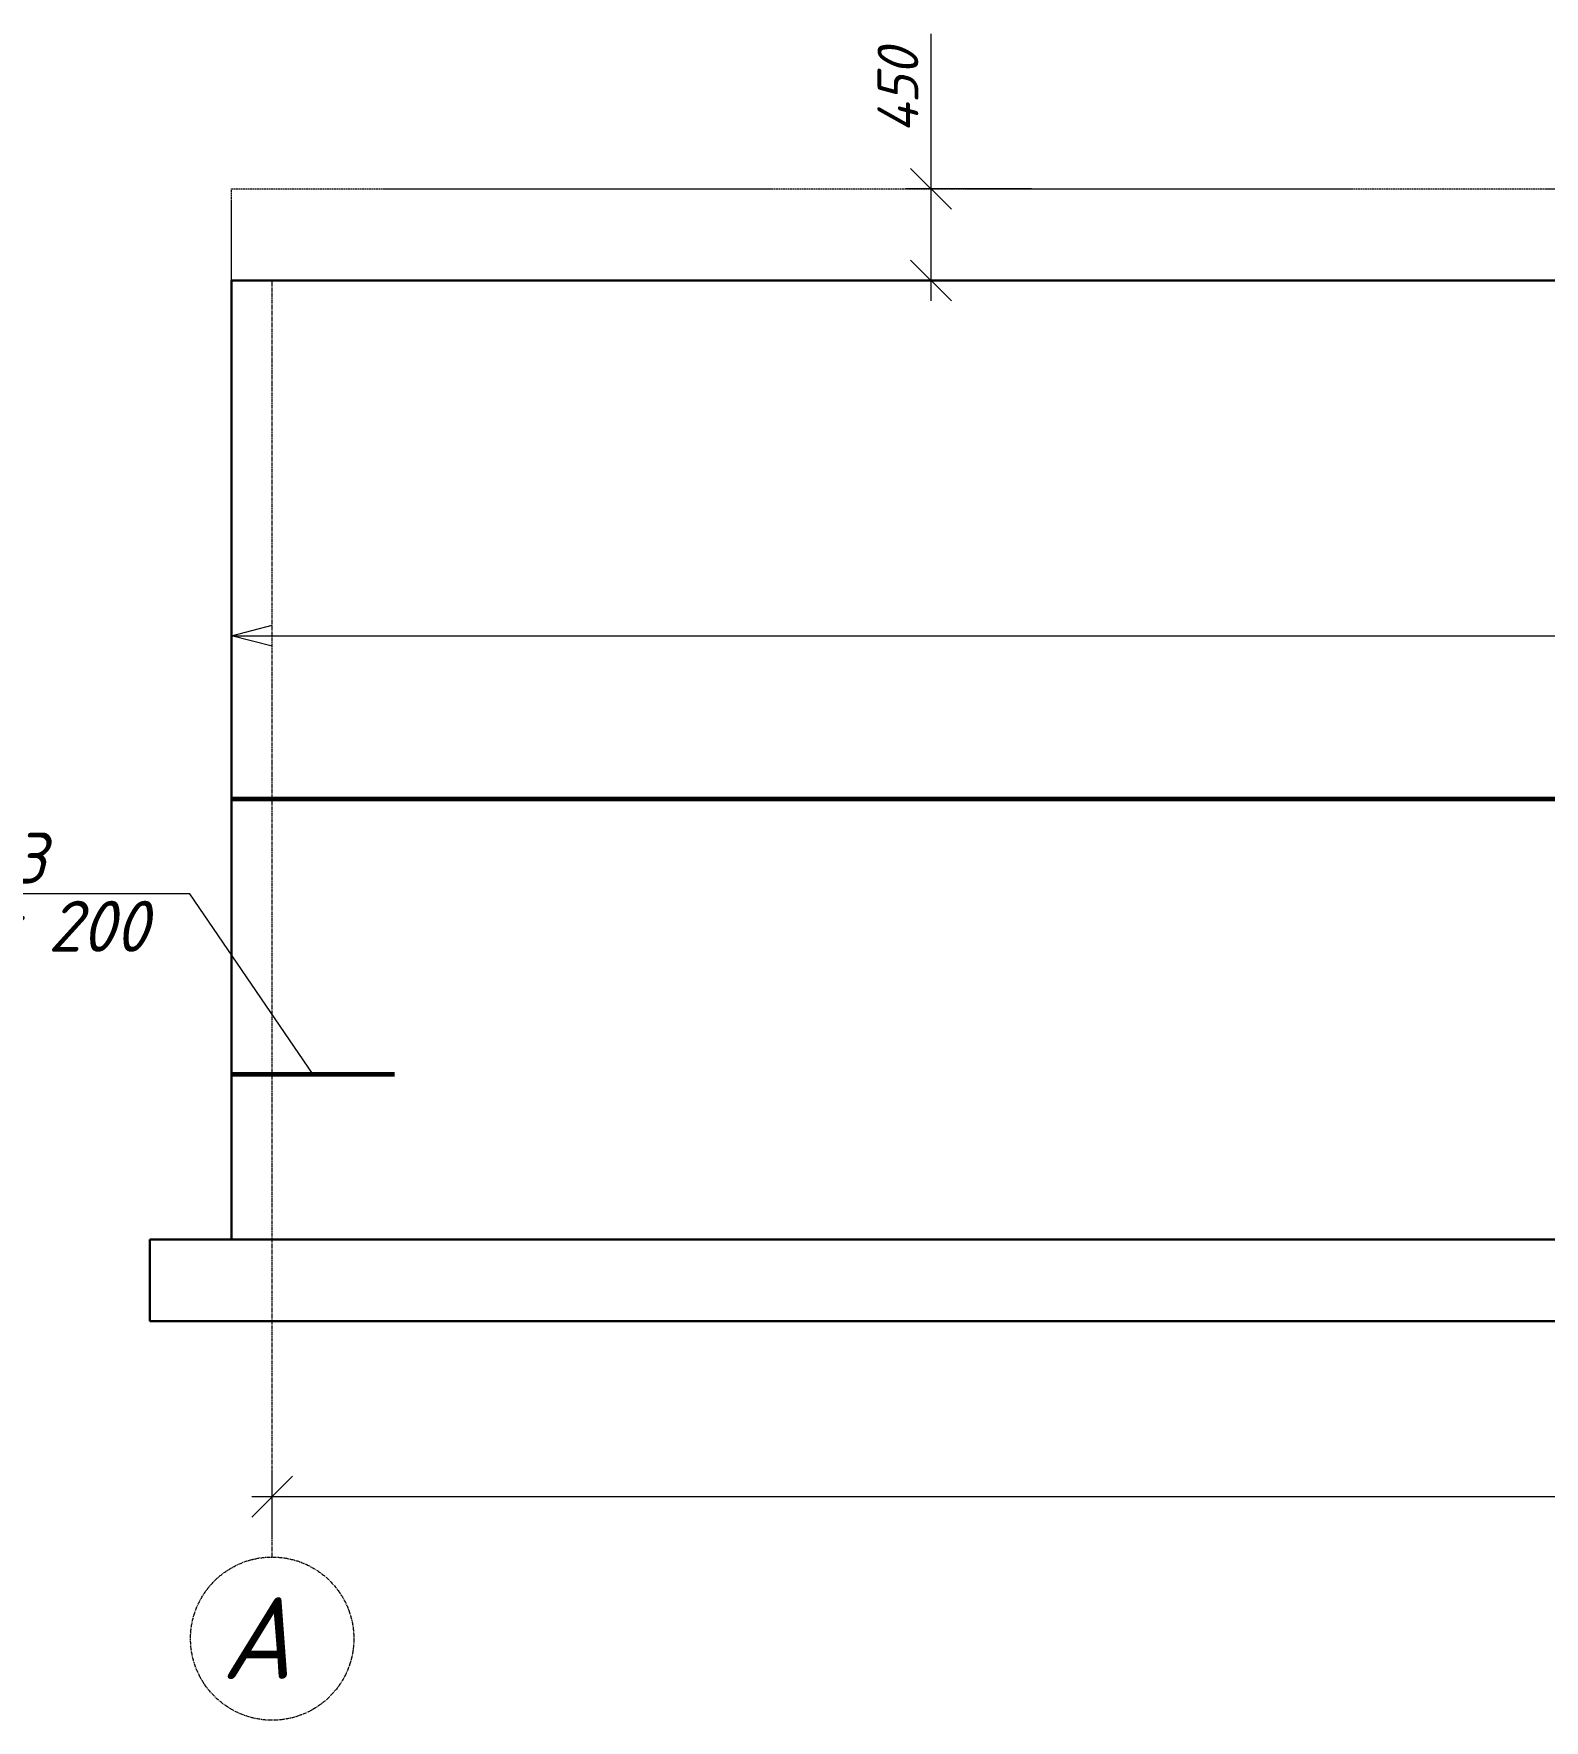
# Model space of a CAD drawing. Header units: millimetres. Extents: x 339888 to 1025294, y -263818 to -40540.
# Drawn here: x 411291 to 418692, y -129188 to -120923 of the extents above; entities that cross this region are included whole.
import ezdxf
from ezdxf import colors
from ezdxf.entities.mleader import LeaderData, LeaderLine
from ezdxf.math import Vec2, Vec3

# ---------------------------------------------------------------- set-up
doc = ezdxf.new("R2010")
doc.units = ezdxf.units.MM
doc.linetypes.add('CENTER2', pattern=[28.575, 19.05, -3.175, 3.175, -3.175])
doc.linetypes.add('штриховая', pattern=[19.05, 12.7, -6.35])
doc.layers.get('0').update_dxf_attribs({"lineweight": 15})
for name, color, linetype, lineweight in [('0 @ 100', 7, 'Continuous', 15), ('Оси', 126, 'CENTER2', 15), ('Размеры', 250, 'Continuous', 18), ('Размеры @ 100', 250, 'Continuous', 18)]:
    doc.layers.add(name, color=color, linetype=linetype, lineweight=lineweight)
doc.styles.add('ГОСТ 2', font='GOST_Common Italic.ttf', dxfattribs={"height": 2})
doc.styles.add('ГОСТ 2.5', font='GOST_Common Italic.ttf', dxfattribs={"height": 2.5})
doc.styles.add('Размерный 2', font='isocpeui.ttf', dxfattribs={"height": 2})
doc.dimstyles.new('ISO-25', dxfattribs={"dimtxt": 2, "dimasz": 1.8, "dimexe": 1, "dimexo": 2, "dimtad": 1, "dimdec": 0, "dimlfac": 100, "dimtxsty": 'Размерный 2', "dimblk": 'OBLIQUE', "dimcen": 2, "dimdle": 1, "dimclrd": 251, "dimclre": 251, "dimadec": 0, "dimazin": 0, "dimtfac": 1, "dimtdec": 0, "dimtmove": 0, "dimatfit": 3, "dimfxl": 1, "dimlwd": 15, "dimlwe": 15, "dimarcsym": 0})
doc.dimstyles.new('ГОСТ_2К', dxfattribs={"dimtxt": 2, "dimasz": 2, "dimexe": 1.25, "dimexo": 1, "dimtad": 1, "dimdec": 0, "dimtxsty": 'ГОСТ 2', "dimblk": 'OBLIQUE', "dimcen": -2.5, "dimdle": 1, "dimclrd": 251, "dimclre": 251, "dimclrt": 256, "dimadec": 1, "dimazin": 0, "dimtfac": 1, "dimtdec": 0, "dimtmove": 0, "dimatfit": 3, "dimfxl": 1, "dimlwd": 15, "dimlwe": 15, "dimarcsym": 1})

# ---------------------------------------------------------------- blocks, each defined once
blk = doc.blocks.new('_Oblique')
at = {"color": 0, "linetype": 'ByBlock', "lineweight": -2}
blk.add_line((-0.5, -0.5), (0.5, 0.5), dxfattribs=at)
blk = doc.blocks.new('*D821')
at = {"layer": 'Defpoints', "color": 0, "lineweight": 15, "transparency": 16777216}
for p in [(436459.1, -128091.4), (412459.1, -128387.5), (436459.1, -128387.5)]:
    blk.add_point(p, dxfattribs=at)
at = {"layer": 'Размеры', "color": 251, "lineweight": 15, "transparency": 16777216}
for p, q in [((412459.1, -128287.5), (412459.1, -127966.4)), ((436459.1, -128287.5), (436459.1, -127966.4)), ((412359.1, -128091.4), (436559.1, -128091.4))]:
    blk.add_line(p, q, dxfattribs=at)
at = {"layer": 'Размеры', "color": 251, "lineweight": 15, "transparency": 16777216, "xscale": 200, "yscale": 200, "zscale": 200, "rotation": 180}
blk.add_blockref('_Oblique', (412459.1, -128091.4), dxfattribs=at)
at = {"layer": 'Размеры', "color": 251, "lineweight": 15, "transparency": 16777216, "xscale": 200, "yscale": 200, "zscale": 200}
blk.add_blockref('_Oblique', (436459.1, -128091.4), dxfattribs=at)
at = {"layer": 'Размеры', "lineweight": 15, "transparency": 16777216, "insert": (424459.1, -127928.9), "char_height": 200, "attachment_point": 5, "style": 'ГОСТ 2'}
blk.add_mtext('24000', dxfattribs=at)
blk = doc.blocks.new('*D852')
at = {"color": 251, "lineweight": 15, "transparency": 16777216}
for p, q in [((415687.6, -121682.2), (415687.6, -120922.5)), ((416180.2, -121682.2), (415562.6, -121682.2)), ((415687.6, -122232.2), (415687.6, -121682.2)), ((416180.2, -122132.2), (415562.6, -122132.2))]:
    blk.add_line(p, q, dxfattribs=at)
at = {"layer": 'Defpoints', "color": 0, "lineweight": 15, "transparency": 16777216}
for p in [(415687.6, -121682.2), (416280.2, -121682.2), (416280.2, -122132.2)]:
    blk.add_point(p, dxfattribs=at)
at = {"color": 251, "lineweight": 15, "transparency": 16777216, "xscale": 200, "yscale": 200, "zscale": 200}
for p, rotation in [((415687.6, -121682.2), 90), ((415687.6, -122132.2), 270)]:
    blk.add_blockref('_Oblique', p, dxfattribs=dict(at, rotation=rotation))
at = {"lineweight": 15, "transparency": 16777216, "insert": (415525.1, -121202.4), "char_height": 200, "attachment_point": 5, "rotation": 90, "style": 'ГОСТ 2'}
blk.add_mtext('450', dxfattribs=at)
blk = doc.blocks.new('_None')

msp = doc.modelspace()

# ---------------------------------------------------------------- linework, layer by layer
at = {"lineweight": 30}
for p, q in [((412259.11924, -126832.21214), (412259.11924, -122132.21214)), ((412259.11924, -122132.21214), (436659.11924, -122132.21214)), ((411859.11924, -127232.21214), (411859.11924, -126832.21214)), ((411859.11924, -126832.21214), (437059.11924, -126832.21214)), ((411859.11924, -127232.21214), (437059.11924, -127232.21214))]:
    msp.add_line(p, q, dxfattribs=at)
at = {"lineweight": 60}
for p, q in [((436659.11924, -124673.2666), (412259.11924, -124673.2666)), ((413059.11924, -126022.49555), (412259.11924, -126022.49555))]:
    msp.add_line(p, q, dxfattribs=at)
at = {"color": 251, "linetype": 'штриховая', "lineweight": 15, "ltscale": 0.3, "true_color": 0x636466}
msp.add_lwpolyline([(412259.11924, -122132.21214), (412259.11924, -121682.21214), (436659.11924, -121682.21214), (436659.11924, -122132.21214)], dxfattribs=at)
at = {"layer": 'Оси'}
msp.add_line((412459.11924, -128387.52825), (412459.11924, -122132.21214), dxfattribs=at)
msp.add_circle((412459.11924, -128787.52825), 400, dxfattribs=at)

# ---------------------------------------------------------------- texts
at = {"layer": 'Оси', "style": 'ГОСТ 2'}
msp.add_text('А', height=400, dxfattribs=at).set_placement((412209.88989, -128984.6007))

# ---------------------------------------------------------------- dimensions: what is measured, and where the dimension line sits
at = {"layer": '0 @ 100', "lineweight": 15}
dim = msp.add_linear_dim(base=(415687.62495, -121682.21214), p1=(416280.21306, -122132.21214), p2=(416280.21306, -121682.21214), angle=90, dimstyle='ГОСТ_2К', override={"dimscale": 100, "dimtix": 0, "dimtofl": 1, "dimtmove": 0, "dimatfit": 3}, dxfattribs=at)
dim.commit()
dim.dimension.update_dxf_attribs({"geometry": '*D852', "text_midpoint": (415525.12495, -121202.36366)})
at = {"layer": 'Размеры @ 100', "lineweight": 15}
dim = msp.add_linear_dim(base=(436459.11924, -128091.44931), p1=(412459.11924, -128387.52825), p2=(436459.11924, -128387.52825), dimstyle='ГОСТ_2К', override={"dimscale": 100, "dimtix": 0, "dimtofl": 1, "dimtmove": 0, "dimatfit": 3}, dxfattribs=at)
dim.commit()
dim.dimension.update_dxf_attribs({"geometry": '*D821', "text_midpoint": (424459.11924, -127928.94931)})

# ---------------------------------------------------------------- leaders
at = {"lineweight": 15, "ltscale": 0.5}
msp.add_leader([(412259.11924, -123872.50104), (429137.83686, -123872.50104)], dimstyle='ISO-25', override={"dimasz": 200, "dimtad": 0, "dimclrd": 251, "dimldrblk": 'Open30'}, dxfattribs=at)
at = {"layer": 'Размеры @ 100', "lineweight": 15}
ml = msp.add_multileader_mtext('Standard', dxfattribs=at)
ml.set_content('3\\Pшаг 200', color=256, style='ГОСТ 2.5')
ml.set_leader_properties(color=251, linetype='ByLayer', lineweight=15)
ml.set_arrow_properties(name='NONE')
ml.build(insert=Vec2(0, 0))
ml.multileader.update_dxf_attribs({"text_left_attachment_type": 6, "text_right_attachment_type": 6, "dogleg_length": 0.76985, "arrow_head_size": 0, "scale": 100})
ctx = ml.context
ctx.base_point, ctx.scale, ctx.char_height, ctx.arrow_head_size, ctx.landing_gap_size, ctx.plane_origin = Vec3(410549.15326, -125137.90575), 100, 250, 0, 100, Vec3(412627.95699, -124537.98437)
ctx.left_attachment, ctx.right_attachment, ctx.text_align_type = 6, 6, 1
notes = []
notes.append((ctx, [(0, (1, 1, 0), (412056.06272, -125137.90575), (-1, 0), 76.98522, [(0, [(412659.11924, -126022.49555)], 0, [])])]))
ctx.mtext.insert, ctx.mtext.alignment, ctx.mtext.line_spacing_factor, ctx.mtext.flow_direction = Vec3(411264.11538, -124837.90575), 2, 0.8, 5
for ctx, leaders in notes:
    for number, flags, end, landing, length, lines in leaders:
        leader = LeaderData()
        leader.index, (leader.has_last_leader_line, leader.has_dogleg_vector, leader.attachment_direction) = number, flags
        leader.last_leader_point, leader.dogleg_vector, leader.dogleg_length = Vec3(end), Vec3(landing), length
        for number, points, colour, breaks in lines:
            line = LeaderLine()
            line.index, line.vertices, line.color, line.breaks = number, Vec3.list(points), colors.encode_raw_color(colour), breaks
            leader.lines.append(line)
        ctx.leaders.append(leader)

doc.saveas('drawing.dxf')
